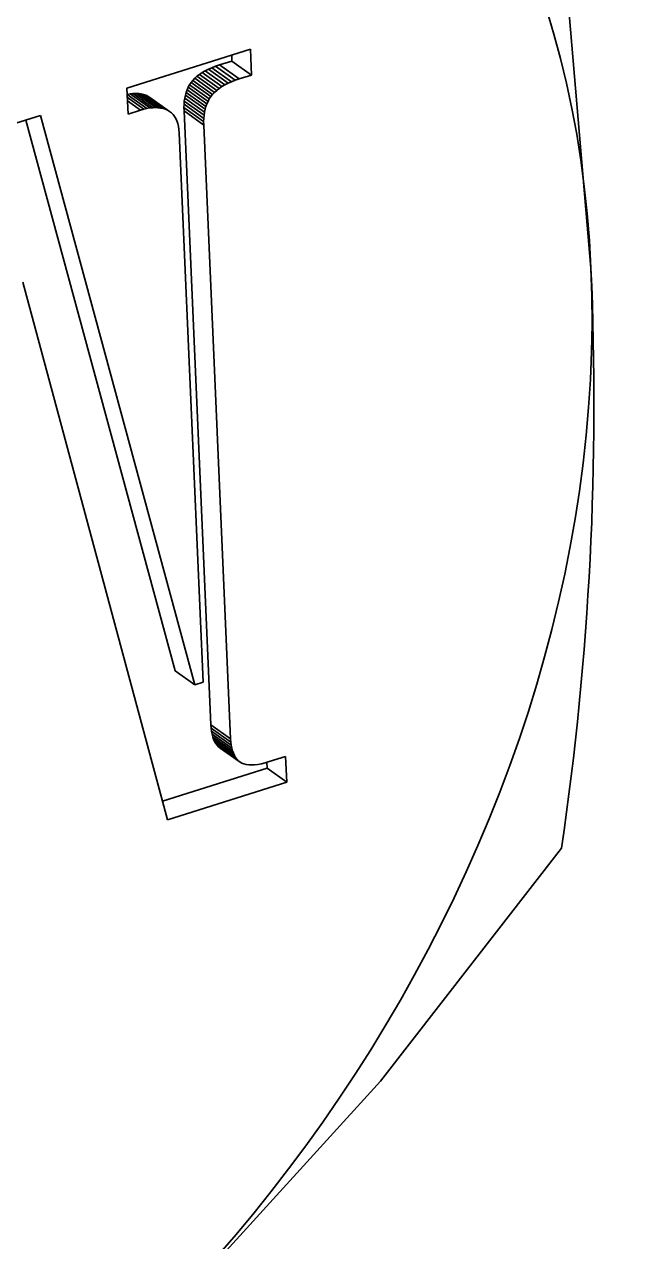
# Model space of a CAD drawing. Header units: millimetres. Extents: x 1333 to 129696, y -57210 to 105899.
# Drawn here: x 57160.233 to 57161.233, y 101190.753 to 101192.769 of the extents above; entities that cross this region are included whole.
import ezdxf

# ---------------------------------------------------------------- set-up
doc = ezdxf.new("R2010")
doc.units = ezdxf.units.MM
doc.header["$LTSCALE"] = 0.5
doc.layers.add('标注线', color=3, linetype='Continuous', lineweight=18)
doc.styles.add('DIM', font='romans.shx', dxfattribs={"width": 0.8, "bigfont": 'bigfont.shx'})
doc.dimstyles.new('DEH 1-1', dxfattribs={"dimtxt": 3.5, "dimasz": 2.5, "dimexe": 1, "dimexo": 0.625, "dimgap": 1.2, "dimtad": 1, "dimtoh": 1, "dimdsep": 46, "dimtxsty": 'DIM', "dimblk": 'OPEN', "dimcen": 0, "dimclrd": 8, "dimclre": 8, "dimclrt": 2, "dimazin": 2, "dimtfac": 0.5, "dimtmove": 0, "dimatfit": 3, "dimldrblk": 'OPEN', "dimfxl": 0, "dimtolj": 2, "dimlwd": 18, "dimlwe": 18, "dimarcsym": 0})

# ---------------------------------------------------------------- blocks, each defined once
blk = doc.blocks.new('_Open')
at = {"color": 0, "linetype": 'ByBlock', "lineweight": -2}
for p, q in [((-1, 0.16667), (0, 0)), ((-1, -0.16667), (0, 0)), ((0, 0), (-1, 0))]:
    blk.add_line(p, q, dxfattribs=at)

msp = doc.modelspace()

# ---------------------------------------------------------------- linework, layer by layer
at = {"color": 7, "lineweight": 35, "ltscale": 0.02144}
msp.add_line((57160.4024, 101192.663), (57160.6069, 101192.7274), dxfattribs=at)
at = {"color": 7, "lineweight": 35, "ltscale": 0.00427}
msp.add_line((57160.6069, 101192.7274), (57160.6087, 101192.6848), dxfattribs=at)
at = {"color": 7, "lineweight": 35, "ltscale": 0.000660817}
for p, q in [((57160.549, 101192.6994), (57160.5428, 101192.697)), ((57160.5817, 101192.6761), (57160.5755, 101192.6737))]:
    msp.add_line(p, q, dxfattribs=at)
at = {"color": 7, "lineweight": 35, "ltscale": 0.000701592}
msp.add_line((57160.5557, 101192.7016), (57160.549, 101192.6994), dxfattribs=at)
at = {"color": 7, "lineweight": 35, "ltscale": 0.004008}
for p, q in [((57160.5817, 101192.6761), (57160.549, 101192.6994)), ((57160.5472, 101192.6562), (57160.5146, 101192.6794)), ((57160.5509, 101192.6595), (57160.5182, 101192.6827)), ((57160.5644, 101192.6685), (57160.5317, 101192.6918)), ((57160.5697, 101192.6712), (57160.5371, 101192.6944)), ((57160.5755, 101192.6737), (57160.5428, 101192.697)), ((57160.5347, 101192.6371), (57160.502, 101192.6603)), ((57160.5412, 101192.6491), (57160.5085, 101192.6723)), ((57160.544, 101192.6527), (57160.5113, 101192.676)), ((57160.4352, 101192.6295), (57160.4026, 101192.6527)), ((57160.4622, 101192.6293), (57160.4296, 101192.6526)), ((57160.4697, 101192.6265), (57160.437, 101192.6498)), ((57160.5307, 101192.6233), (57160.4981, 101192.6465)), ((57160.5317, 101192.6281), (57160.4991, 101192.6513)), ((57160.5331, 101192.6327), (57160.5004, 101192.6559)), ((57160.5293, 101192.6077), (57160.4967, 101192.631)), ((57160.5295, 101192.6131), (57160.4969, 101192.6364)), ((57160.5148, 101191.6751), (57160.4821, 101191.6984)), ((57160.574, 101191.5857), (57160.5413, 101191.6089)), ((57160.575, 101191.5751), (57160.5423, 101191.5983)), ((57160.5759, 101191.5703), (57160.5432, 101191.5936)), ((57160.5785, 101191.5619), (57160.5458, 101191.5851)), ((57160.5821, 101191.555), (57160.5494, 101191.5782)), ((57160.5895, 101191.5473), (57160.5568, 101191.5706)), ((57160.6669, 101191.5141), (57160.6343, 101191.5374))]:
    msp.add_line(p, q, dxfattribs=at)
at = {"color": 7, "lineweight": 35, "ltscale": 0.002144}
for p, q in [((57160.5761, 101192.708), (57160.5557, 101192.7016)), ((57160.4247, 101192.6267), (57160.4043, 101192.6203))]:
    msp.add_line(p, q, dxfattribs=at)
at = {"color": 7, "lineweight": 35, "ltscale": 0.004009}
for p, q in [((57160.5883, 101192.6783), (57160.5557, 101192.7016)), ((57160.555, 101192.6626), (57160.5223, 101192.6859)), ((57160.5595, 101192.6657), (57160.5268, 101192.6889)), ((57160.5365, 101192.6413), (57160.5039, 101192.6645)), ((57160.5387, 101192.6453), (57160.5061, 101192.6685)), ((57160.4402, 101192.6303), (57160.4076, 101192.6536)), ((57160.445, 101192.6308), (57160.4123, 101192.6541)), ((57160.4496, 101192.631), (57160.4169, 101192.6542)), ((57160.454, 101192.6308), (57160.4213, 101192.654)), ((57160.4582, 101192.6302), (57160.4255, 101192.6535)), ((57160.4661, 101192.6281), (57160.4334, 101192.6514)), ((57160.473, 101192.6245), (57160.4404, 101192.6478)), ((57160.53, 101192.6183), (57160.4973, 101192.6415)), ((57160.5295, 101192.6021), (57160.4968, 101192.6254)), ((57160.5743, 101191.5802), (57160.5417, 101191.6034)), ((57160.577, 101191.5659), (57160.5444, 101191.5892)), ((57160.5801, 101191.5582), (57160.5475, 101191.5815)), ((57160.5843, 101191.5521), (57160.5516, 101191.5753)), ((57160.5867, 101191.5495), (57160.5541, 101191.5728))]:
    msp.add_line(p, q, dxfattribs=at)
at = {"color": 7, "lineweight": 35, "ltscale": 0.00095768}
msp.add_line((57160.5757, 101192.7176), (57160.5761, 101192.708), dxfattribs=at)
at = {"color": 7, "lineweight": 35, "ltscale": 0.004003}
msp.add_line((57160.6087, 101192.6848), (57160.5761, 101192.708), dxfattribs=at)
at = {"color": 7, "lineweight": 35, "ltscale": 0.000474497}
for p, q in [((57160.5146, 101192.6794), (57160.5113, 101192.676)), ((57160.5472, 101192.6562), (57160.544, 101192.6527))]:
    msp.add_line(p, q, dxfattribs=at)
at = {"color": 7, "lineweight": 35, "ltscale": 0.000493708}
for p, q in [((57160.5182, 101192.6827), (57160.5146, 101192.6794)), ((57160.5509, 101192.6595), (57160.5472, 101192.6562))]:
    msp.add_line(p, q, dxfattribs=at)
at = {"color": 7, "lineweight": 35, "ltscale": 0.000517181}
msp.add_line((57160.5223, 101192.6859), (57160.5182, 101192.6827), dxfattribs=at)
at = {"color": 7, "lineweight": 35, "ltscale": 0.000542546}
for p, q in [((57160.5268, 101192.6889), (57160.5223, 101192.6859)), ((57160.5595, 101192.6657), (57160.555, 101192.6626))]:
    msp.add_line(p, q, dxfattribs=at)
at = {"color": 7, "lineweight": 35, "ltscale": 0.000565157}
msp.add_line((57160.5317, 101192.6918), (57160.5268, 101192.6889), dxfattribs=at)
at = {"color": 7, "lineweight": 35, "ltscale": 0.000600507}
for p, q in [((57160.5371, 101192.6944), (57160.5317, 101192.6918)), ((57160.5697, 101192.6712), (57160.5644, 101192.6685))]:
    msp.add_line(p, q, dxfattribs=at)
at = {"color": 7, "lineweight": 35, "ltscale": 0.000627465}
for p, q in [((57160.5428, 101192.697), (57160.5371, 101192.6944)), ((57160.5755, 101192.6737), (57160.5697, 101192.6712))]:
    msp.add_line(p, q, dxfattribs=at)
at = {"color": 7, "lineweight": 35, "ltscale": 0.002138}
msp.add_line((57160.6087, 101192.6848), (57160.5883, 101192.6783), dxfattribs=at)
at = {"color": 7, "lineweight": 35, "ltscale": 0.004271}
msp.add_line((57160.4043, 101192.6203), (57160.4024, 101192.663), dxfattribs=at)
at = {"color": 7, "lineweight": 35, "ltscale": 0.000467946}
for p, q in [((57160.502, 101192.6603), (57160.5004, 101192.6559)), ((57160.5347, 101192.6371), (57160.5331, 101192.6327))]:
    msp.add_line(p, q, dxfattribs=at)
at = {"color": 7, "lineweight": 35, "ltscale": 0.000460998}
msp.add_line((57160.5039, 101192.6645), (57160.502, 101192.6603), dxfattribs=at)
at = {"color": 7, "lineweight": 35, "ltscale": 0.000456184}
for p, q in [((57160.5061, 101192.6685), (57160.5039, 101192.6645)), ((57160.5387, 101192.6453), (57160.5365, 101192.6413))]:
    msp.add_line(p, q, dxfattribs=at)
at = {"color": 7, "lineweight": 35, "ltscale": 0.000452264}
msp.add_line((57160.5085, 101192.6723), (57160.5061, 101192.6685), dxfattribs=at)
at = {"color": 7, "lineweight": 35, "ltscale": 0.00045843}
for p, q in [((57160.5113, 101192.676), (57160.5085, 101192.6723)), ((57160.544, 101192.6527), (57160.5412, 101192.6491))]:
    msp.add_line(p, q, dxfattribs=at)
at = {"color": 7, "lineweight": 35, "ltscale": 0.000516715}
msp.add_line((57160.555, 101192.6626), (57160.5509, 101192.6595), dxfattribs=at)
at = {"color": 7, "lineweight": 35, "ltscale": 0.000565541}
msp.add_line((57160.5644, 101192.6685), (57160.5595, 101192.6657), dxfattribs=at)
at = {"color": 7, "lineweight": 35, "ltscale": 0.000701351}
msp.add_line((57160.5883, 101192.6783), (57160.5817, 101192.6761), dxfattribs=at)
at = {"color": 7, "lineweight": 35, "ltscale": 0.000507602}
msp.add_line((57160.4076, 101192.6536), (57160.4026, 101192.6527), dxfattribs=at)
at = {"color": 7, "lineweight": 35, "ltscale": 0.003313}
msp.add_line((57160.4301, 101192.6283), (57160.4031, 101192.6475), dxfattribs=at)
at = {"color": 7, "lineweight": 35, "ltscale": 0.002623}
msp.add_line((57160.4247, 101192.6267), (57160.4034, 101192.642), dxfattribs=at)
at = {"color": 7, "lineweight": 35, "ltscale": 0.00047873}
for p, q in [((57160.4123, 101192.6541), (57160.4076, 101192.6536)), ((57160.445, 101192.6308), (57160.4402, 101192.6303))]:
    msp.add_line(p, q, dxfattribs=at)
at = {"color": 7, "lineweight": 35, "ltscale": 0.000458018}
for p, q in [((57160.4169, 101192.6542), (57160.4123, 101192.6541)), ((57160.4496, 101192.631), (57160.445, 101192.6308))]:
    msp.add_line(p, q, dxfattribs=at)
at = {"color": 7, "lineweight": 35, "ltscale": 0.000439901}
for p, q in [((57160.4213, 101192.654), (57160.4169, 101192.6542)), ((57160.454, 101192.6308), (57160.4496, 101192.631))]:
    msp.add_line(p, q, dxfattribs=at)
at = {"color": 7, "lineweight": 35, "ltscale": 0.00042471}
for p, q in [((57160.4255, 101192.6535), (57160.4213, 101192.654)), ((57160.4582, 101192.6302), (57160.454, 101192.6308))]:
    msp.add_line(p, q, dxfattribs=at)
at = {"color": 7, "lineweight": 35, "ltscale": 0.000412769}
msp.add_line((57160.4296, 101192.6526), (57160.4255, 101192.6535), dxfattribs=at)
at = {"color": 7, "lineweight": 35, "ltscale": 0.000403897}
msp.add_line((57160.4334, 101192.6514), (57160.4296, 101192.6526), dxfattribs=at)
at = {"color": 7, "lineweight": 35, "ltscale": 0.000394141}
msp.add_line((57160.437, 101192.6498), (57160.4334, 101192.6514), dxfattribs=at)
at = {"color": 7, "lineweight": 35, "ltscale": 0.000389147}
msp.add_line((57160.4404, 101192.6478), (57160.437, 101192.6498), dxfattribs=at)
at = {"color": 7, "lineweight": 35, "ltscale": 0.000520555}
msp.add_line((57160.4973, 101192.6415), (57160.4969, 101192.6364), dxfattribs=at)
at = {"color": 7, "lineweight": 35, "ltscale": 0.000505232}
msp.add_line((57160.4981, 101192.6465), (57160.4973, 101192.6415), dxfattribs=at)
at = {"color": 7, "lineweight": 35, "ltscale": 0.000488977}
for p, q in [((57160.4991, 101192.6513), (57160.4981, 101192.6465)), ((57160.5317, 101192.6281), (57160.5307, 101192.6233))]:
    msp.add_line(p, q, dxfattribs=at)
at = {"color": 7, "lineweight": 35, "ltscale": 0.000478516}
for p, q in [((57160.5004, 101192.6559), (57160.4991, 101192.6513)), ((57160.5331, 101192.6327), (57160.5317, 101192.6281))]:
    msp.add_line(p, q, dxfattribs=at)
at = {"color": 7, "lineweight": 35, "ltscale": 0.000460302}
msp.add_line((57160.5365, 101192.6413), (57160.5347, 101192.6371), dxfattribs=at)
at = {"color": 7, "lineweight": 35, "ltscale": 0.000452906}
msp.add_line((57160.5412, 101192.6491), (57160.5387, 101192.6453), dxfattribs=at)
at = {"color": 7, "lineweight": 35, "ltscale": 0.000558782}
msp.add_line((57160.4301, 101192.6283), (57160.4247, 101192.6267), dxfattribs=at)
at = {"color": 7, "lineweight": 35, "ltscale": 0.000526676}
msp.add_line((57160.4352, 101192.6295), (57160.4301, 101192.6283), dxfattribs=at)
at = {"color": 7, "lineweight": 35, "ltscale": 0.000507476}
msp.add_line((57160.4402, 101192.6303), (57160.4352, 101192.6295), dxfattribs=at)
at = {"color": 7, "lineweight": 35, "ltscale": 0.000412604}
msp.add_line((57160.4622, 101192.6293), (57160.4582, 101192.6302), dxfattribs=at)
at = {"color": 7, "lineweight": 35, "ltscale": 0.000404131}
msp.add_line((57160.4661, 101192.6281), (57160.4622, 101192.6293), dxfattribs=at)
at = {"color": 7, "lineweight": 35, "ltscale": 0.000393831}
msp.add_line((57160.4697, 101192.6265), (57160.4661, 101192.6281), dxfattribs=at)
at = {"color": 7, "lineweight": 35, "ltscale": 0.000389533}
msp.add_line((57160.473, 101192.6245), (57160.4697, 101192.6265), dxfattribs=at)
at = {"color": 7, "lineweight": 35, "ltscale": 0.000385163}
msp.add_line((57160.4761, 101192.6222), (57160.473, 101192.6245), dxfattribs=at)
at = {"color": 7, "lineweight": 35, "ltscale": 0.000384134}
msp.add_line((57160.4787, 101192.6194), (57160.4761, 101192.6222), dxfattribs=at)
at = {"color": 7, "lineweight": 35, "ltscale": 0.000394291}
msp.add_line((57160.4811, 101192.6163), (57160.4787, 101192.6194), dxfattribs=at)
at = {"color": 7, "lineweight": 35, "ltscale": 0.000538946}
for p, q in [((57160.4969, 101192.6364), (57160.4967, 101192.631)), ((57160.5295, 101192.6131), (57160.5293, 101192.6077))]:
    msp.add_line(p, q, dxfattribs=at)
at = {"color": 7, "lineweight": 35, "ltscale": 0.000558605}
msp.add_line((57160.4967, 101192.631), (57160.4968, 101192.6254), dxfattribs=at)
at = {"color": 7, "lineweight": 35, "ltscale": 0.101742}
msp.add_line((57160.4968, 101192.6254), (57160.5413, 101191.6089), dxfattribs=at)
at = {"color": 7, "lineweight": 35, "ltscale": 0.000505985}
msp.add_line((57160.5307, 101192.6233), (57160.53, 101192.6183), dxfattribs=at)
at = {"color": 7, "lineweight": 35, "ltscale": 0.004288}
msp.add_line((57160.2184, 101192.6049), (57160.2593, 101192.6178), dxfattribs=at)
at = {"color": 7, "lineweight": 35, "ltscale": 0.094467}
msp.add_line((57160.235, 101192.6101), (57160.4821, 101191.6984), dxfattribs=at)
at = {"color": 7, "lineweight": 35, "ltscale": 0.097669}
msp.add_line((57160.2593, 101192.6178), (57160.5148, 101191.6751), dxfattribs=at)
at = {"color": 7, "lineweight": 35, "ltscale": 0.000409029}
msp.add_line((57160.4832, 101192.6128), (57160.4811, 101192.6163), dxfattribs=at)
at = {"color": 7, "lineweight": 35, "ltscale": 0.000427772}
msp.add_line((57160.4849, 101192.6088), (57160.4832, 101192.6128), dxfattribs=at)
at = {"color": 7, "lineweight": 35, "ltscale": 0.000454069}
msp.add_line((57160.4863, 101192.6045), (57160.4849, 101192.6088), dxfattribs=at)
at = {"color": 7, "lineweight": 35, "ltscale": 0.000482641}
msp.add_line((57160.4874, 101192.5998), (57160.4863, 101192.6045), dxfattribs=at)
at = {"color": 7, "lineweight": 35, "ltscale": 0.000515635}
msp.add_line((57160.4881, 101192.5947), (57160.4874, 101192.5998), dxfattribs=at)
at = {"color": 7, "lineweight": 35, "ltscale": 0.000559368}
msp.add_line((57160.5293, 101192.6077), (57160.5295, 101192.6021), dxfattribs=at)
at = {"color": 7, "lineweight": 35, "ltscale": 0.000519795}
msp.add_line((57160.53, 101192.6183), (57160.5295, 101192.6131), dxfattribs=at)
at = {"color": 7, "lineweight": 35, "ltscale": 0.101741}
msp.add_line((57160.5295, 101192.6021), (57160.574, 101191.5857), dxfattribs=at)
at = {"color": 7, "lineweight": 35, "ltscale": 0.000550215}
msp.add_line((57160.4886, 101192.5892), (57160.4881, 101192.5947), dxfattribs=at)
at = {"color": 7, "lineweight": 35, "ltscale": 0.091071}
msp.add_line((57160.5284, 101191.6794), (57160.4886, 101192.5892), dxfattribs=at)
at = {"color": 7, "lineweight": 35, "ltscale": 0.092172}
msp.add_line((57160.4693, 101191.4518), (57160.23, 101192.3419), dxfattribs=at)
at = {"color": 7, "lineweight": 35, "ltscale": 0.001427}
msp.add_line((57160.5148, 101191.6751), (57160.5284, 101191.6794), dxfattribs=at)
at = {"color": 7, "lineweight": 35, "ltscale": 0.000550536}
msp.add_line((57160.5413, 101191.6089), (57160.5417, 101191.6034), dxfattribs=at)
at = {"color": 7, "lineweight": 35, "ltscale": 0.000517829}
msp.add_line((57160.5417, 101191.6034), (57160.5423, 101191.5983), dxfattribs=at)
at = {"color": 7, "lineweight": 35, "ltscale": 0.000483682}
for p, q in [((57160.5423, 101191.5983), (57160.5432, 101191.5936)), ((57160.575, 101191.5751), (57160.5759, 101191.5703))]:
    msp.add_line(p, q, dxfattribs=at)
at = {"color": 7, "lineweight": 35, "ltscale": 0.000453759}
msp.add_line((57160.5432, 101191.5936), (57160.5444, 101191.5892), dxfattribs=at)
at = {"color": 7, "lineweight": 35, "ltscale": 0.000428639}
msp.add_line((57160.5444, 101191.5892), (57160.5458, 101191.5851), dxfattribs=at)
at = {"color": 7, "lineweight": 35, "ltscale": 0.000400191}
msp.add_line((57160.5458, 101191.5851), (57160.5475, 101191.5815), dxfattribs=at)
at = {"color": 7, "lineweight": 35, "ltscale": 0.000381802}
msp.add_line((57160.5475, 101191.5815), (57160.5494, 101191.5782), dxfattribs=at)
at = {"color": 7, "lineweight": 35, "ltscale": 0.000363774}
msp.add_line((57160.5494, 101191.5782), (57160.5516, 101191.5753), dxfattribs=at)
at = {"color": 7, "lineweight": 35, "ltscale": 0.000352901}
for p, q in [((57160.5516, 101191.5753), (57160.5541, 101191.5728)), ((57160.5843, 101191.5521), (57160.5867, 101191.5495))]:
    msp.add_line(p, q, dxfattribs=at)
at = {"color": 7, "lineweight": 35, "ltscale": 0.000349836}
msp.add_line((57160.5541, 101191.5728), (57160.5568, 101191.5706), dxfattribs=at)
at = {"color": 7, "lineweight": 35, "ltscale": 0.000552058}
msp.add_line((57160.574, 101191.5857), (57160.5743, 101191.5802), dxfattribs=at)
at = {"color": 7, "lineweight": 35, "ltscale": 0.000517073}
msp.add_line((57160.5743, 101191.5802), (57160.575, 101191.5751), dxfattribs=at)
at = {"color": 7, "lineweight": 35, "ltscale": 0.000454497}
msp.add_line((57160.5759, 101191.5703), (57160.577, 101191.5659), dxfattribs=at)
at = {"color": 7, "lineweight": 35, "ltscale": 0.000427922}
msp.add_line((57160.577, 101191.5659), (57160.5785, 101191.5619), dxfattribs=at)
at = {"color": 7, "lineweight": 35, "ltscale": 0.000400886}
msp.add_line((57160.5785, 101191.5619), (57160.5801, 101191.5582), dxfattribs=at)
at = {"color": 7, "lineweight": 35, "ltscale": 0.000381147}
msp.add_line((57160.5801, 101191.5582), (57160.5821, 101191.555), dxfattribs=at)
at = {"color": 7, "lineweight": 35, "ltscale": 0.000364382}
msp.add_line((57160.5821, 101191.555), (57160.5843, 101191.5521), dxfattribs=at)
at = {"color": 7, "lineweight": 35, "ltscale": 0.002855}
msp.add_line((57160.6378, 101191.5482), (57160.665, 101191.5568), dxfattribs=at)
at = {"color": 7, "lineweight": 35, "ltscale": 0.004269}
msp.add_line((57160.665, 101191.5568), (57160.6669, 101191.5141), dxfattribs=at)
at = {"color": 7, "lineweight": 35, "ltscale": 0.01817}
msp.add_line((57160.6343, 101191.5374), (57160.461, 101191.4827), dxfattribs=at)
at = {"color": 7, "lineweight": 35, "ltscale": 0.000349364}
msp.add_line((57160.5867, 101191.5495), (57160.5895, 101191.5473), dxfattribs=at)
at = {"color": 7, "lineweight": 35, "ltscale": 0.000353175}
msp.add_line((57160.5895, 101191.5473), (57160.5925, 101191.5456), dxfattribs=at)
at = {"color": 7, "lineweight": 35, "ltscale": 0.00036807}
msp.add_line((57160.5925, 101191.5456), (57160.5959, 101191.5442), dxfattribs=at)
at = {"color": 7, "lineweight": 35, "ltscale": 0.000396171}
msp.add_line((57160.5959, 101191.5442), (57160.5998, 101191.5432), dxfattribs=at)
at = {"color": 7, "lineweight": 35, "ltscale": 0.000424515}
msp.add_line((57160.5998, 101191.5432), (57160.604, 101191.5427), dxfattribs=at)
at = {"color": 7, "lineweight": 35, "ltscale": 0.000470129}
msp.add_line((57160.604, 101191.5427), (57160.6087, 101191.5426), dxfattribs=at)
at = {"color": 7, "lineweight": 35, "ltscale": 0.000501327}
msp.add_line((57160.6087, 101191.5426), (57160.6137, 101191.5429), dxfattribs=at)
at = {"color": 7, "lineweight": 35, "ltscale": 0.000547729}
msp.add_line((57160.6137, 101191.5429), (57160.6191, 101191.5436), dxfattribs=at)
at = {"color": 7, "lineweight": 35, "ltscale": 0.000590726}
msp.add_line((57160.6191, 101191.5436), (57160.6249, 101191.5447), dxfattribs=at)
at = {"color": 7, "lineweight": 35, "ltscale": 0.000640804}
msp.add_line((57160.6249, 101191.5447), (57160.6312, 101191.5462), dxfattribs=at)
at = {"color": 7, "lineweight": 35, "ltscale": 0.000693146}
msp.add_line((57160.6312, 101191.5462), (57160.6378, 101191.5482), dxfattribs=at)
at = {"color": 7, "lineweight": 35, "ltscale": 0.000965301}
msp.add_line((57160.6338, 101191.547), (57160.6343, 101191.5374), dxfattribs=at)
at = {"color": 7, "lineweight": 35, "ltscale": 0.020723}
msp.add_line((57160.6669, 101191.5141), (57160.4693, 101191.4518), dxfattribs=at)
at = {"color": 7, "lineweight": 35}
for points in [[(57161.032, 101193.4588), (57161.0883, 101193.1379), (57161.1281, 101192.8581), (57161.1704, 101192.3652)], [(57161.1219, 101191.4048), (57160.8218, 101191.0191), (57160.5336, 101190.7016), (57160.2314, 101190.4168), (57159.8879, 101190.1391), (57159.4632, 101189.8419)]]:
    msp.add_lwpolyline(points, dxfattribs=at)
msp.add_arc((57156.1109, 101192.1403), 5.0645, 351.649, 2.5448, dxfattribs=at)
msp.add_ellipse((57159.4668, 101191.8277), major_axis=(1.16, 1.6292), ratio=0.767269, start_param=2.36449, end_param=8.647675, dxfattribs=at)

# ---------------------------------------------------------------- leaders
at = {"layer": '标注线'}
msp.add_leader([(57156.6404, 101216.5498), (57174.154, 101187.0281), (57212.0974, 101187.0281)], dimstyle='DEH 1-1', override={"dimgap": 1.2, "dimtad": 1}, dxfattribs=at)

doc.saveas('drawing.dxf')
